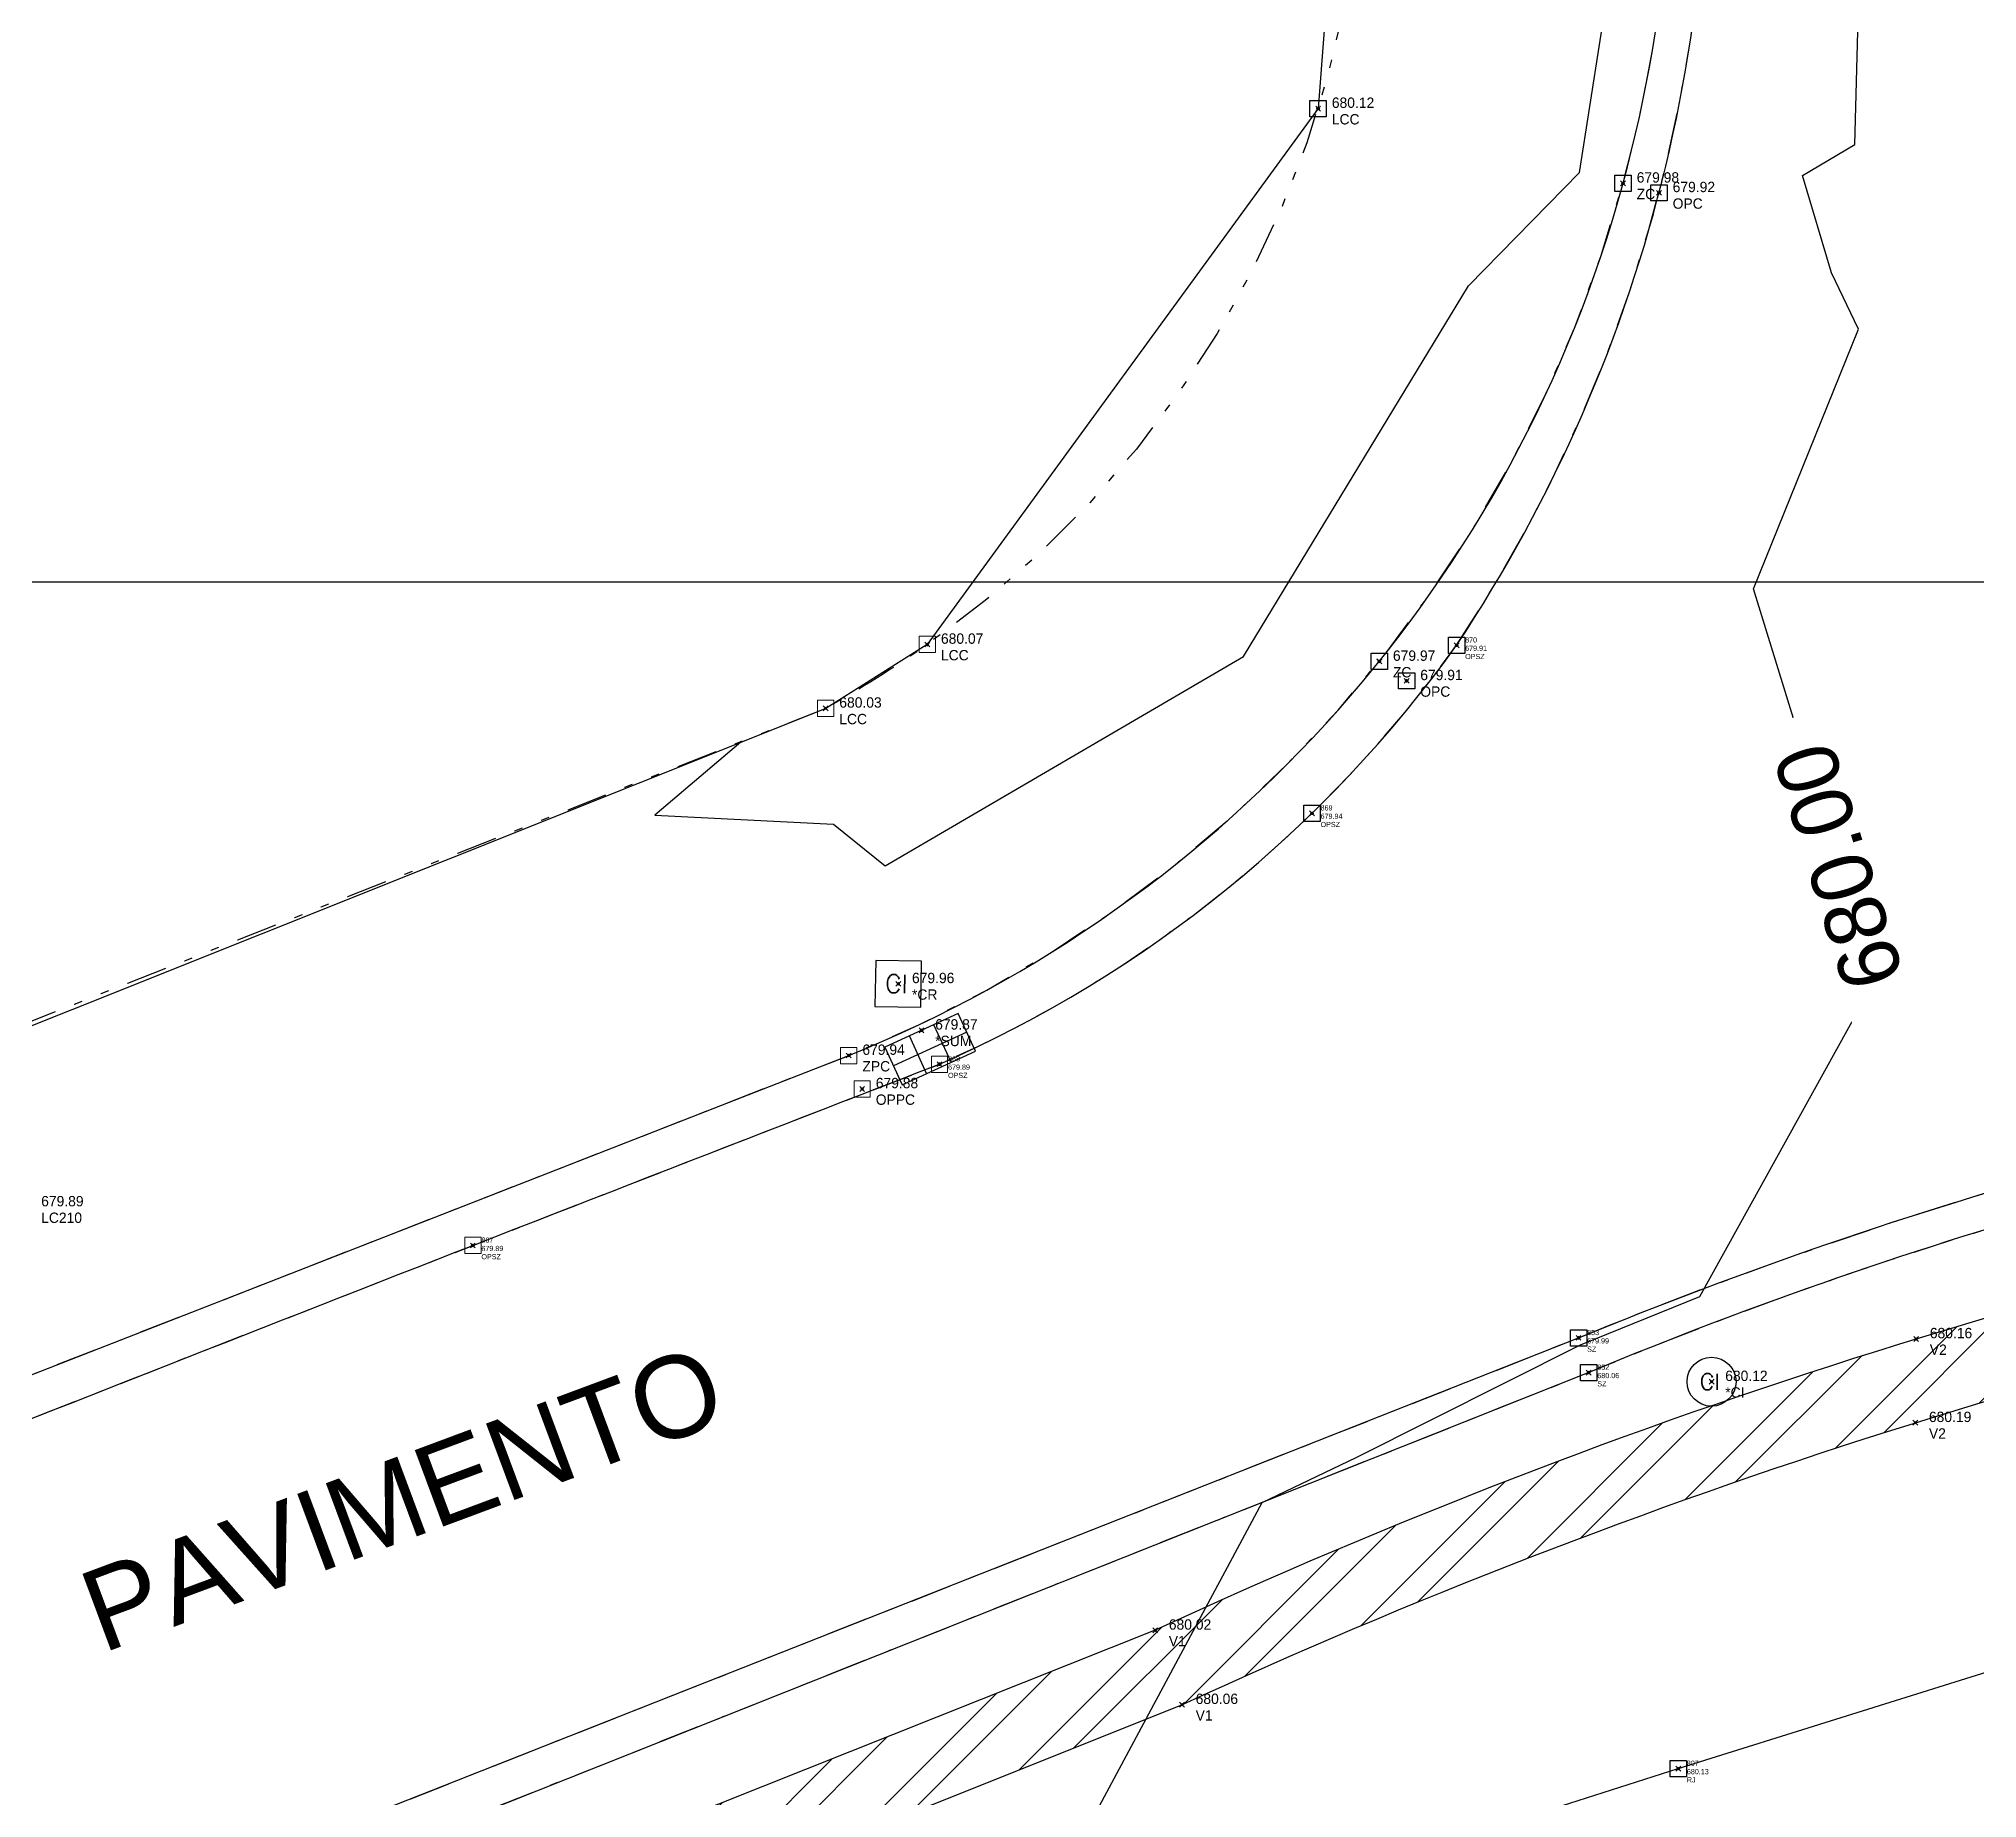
# Model space of a CAD drawing. Extents: x 350769 to 354978, y 6304672 to 6307963.
# Drawn here: x 352644.53 to 352668.29, y 6305585.09 to 6305606.66 of the extents above; entities that cross this region are included whole.
import ezdxf

# ---------------------------------------------------------------- set-up
doc = ezdxf.new("R2010")
doc.units = 0
doc.header["$PDMODE"] = 35
doc.header["$PDSIZE"] = 0.03
for name, pattern in [('4.0 - LO RECABARREN - DESNIVEL NUEVO$0$HIDDEN', [0.375, 0.25, -0.125]), ('CONTINUOS', [0]), ('DASHED', [19.05, 12.7, -6.35]), ('DIVIDE', [1.25, 0.5, -0.25, 0, -0.25, 0, -0.25]), ('JPG_DASHDOT', [1, 0.5, -0.25, 0, -0.25])]:
    doc.linetypes.add(name, pattern=pattern)
doc.layers.get('0').update_dxf_attribs({"linetype": 'CONTINUOUS'})
doc.layers.add('0_ASD_TOPOGRAFIA_ELEMENTOS', color=7, linetype='CONTINUOS', lineweight=5, true_color=0xbdbdbd)
for name, color, linetype in [('1-coordenadas', 8, 'CONTINUOUS'), ('1-LINEA DE CIERRO', 7, 'DIVIDE'), ('1-PAVIMENTO', 161, 'CONTINUOUS'), ('1-REJA', 252, 'FENCELINE1'), ('1-SOLERA', 212, 'CONTINUOUS'), ('1-SOLERA_ZARPA', 222, 'CONTINUOUS'), ('1-TEXTOS', 7, 'CONTINUOUS'), ('1-VEREDA', 251, 'CONTINUOUS'), ('2-ACHURADO VEREDA', 252, 'CONTINUOUS'), ('C-TINN', 5, 'CONTINUOUS'), ('C-TOPO - BORDE - 2', 7, 'CONTINUOUS'), ('C-TOPO - BORDE - 3', 7, 'CONTINUOUS'), ('C-TOPO-MAJR', 9, 'CONTINUOUS'), ('TOP-URB-SOLERAS', 2, 'JPG_DASHDOT'), ('V-NODE - 2013', 4, 'CONTINUOUS'), ('V-NODE DIC 2005', 4, 'CONTINUOUS'), ('V-NODE-TEXT 2013', 2, 'CONTINUOUS'), ('V-NODE-TEXT DIC 2005', 2, 'CONTINUOUS'), ('Z-CI', 253, 'CONTINUOUS'), ('Z-CR', 253, 'CONTINUOUS'), ('Z-SUM', 253, 'CONTINUOUS')]:
    doc.layers.add(name, color=color, linetype=linetype)
doc.styles.add('A', font='arial.ttf', dxfattribs={"height": 2})
doc.styles.add('ROMANS', font='romans.shx', dxfattribs={"width": 0.65})
doc.linetypes.add('FENCELINE1', pattern='A,6.35,-2.54,[133,ltypeshp.shx,S=2.54,R=0,X=-2.54,Y=0],-2.54,25.4', length=36.83)

# ---------------------------------------------------------------- blocks, each defined once
blk = doc.blocks.new('COORDENADAS')
at = {"layer": '1-coordenadas'}
blk.add_line((20, -600.625), (1420, -600.625), dxfattribs=at)
blk = doc.blocks.new('CI')
at = {"layer": 'Z-CI'}
blk.add_circle((0, 0), 1.2, dxfattribs=at)
at = {"layer": 'Z-CI', "style": 'ROMANS'}
blk.add_text('CI', height=0.8, rotation=360, dxfattribs=at).set_placement((-0.579, -0.402))
blk = doc.blocks.new('CR')
at = {"layer": 'Z-CR', "color": 9, "true_color": 0xbdbdbd}
for p, q in [((-1.125, 1.125), (-1.125, -1.125)), ((1.125, 1.125), (-1.125, 1.125)), ((1.125, -1.125), (1.125, 1.125)), ((-1.125, -1.125), (1.125, -1.125))]:
    blk.add_line(p, q, dxfattribs=at)
at = {"layer": 'Z-CR', "color": 9, "true_color": 0xbdbdbd, "style": 'ROMANS'}
blk.add_text('CI', height=0.9, dxfattribs=at).set_placement((-0.651, -0.452))
blk = doc.blocks.new('SUM')
at = {"layer": 'Z-SUM', "color": 9, "true_color": 0xbdbdbd}
for p, q in [((-1.498, 1.535), (-1.498, 0)), ((1.498, 1.535), (-1.498, 1.535)), ((-0.499, 1.535), (-0.499, 0)), ((0.499, 1.535), (0.499, 0)), ((1.498, 0), (1.498, 1.535)), ((-1.498, 0.768), (1.498, 0.768)), ((-1.498, 0), (1.498, 0))]:
    blk.add_line(p, q, dxfattribs=at)
blk.add_point((0, 0), dxfattribs=at)
blk = doc.blocks.new('*U213', base_point=(352663.524, 6305590.306))
at = {"layer": 'V-NODE - 2013', "lineweight": -2}
blk.add_point((352663.524, 6305590.306), dxfattribs=at)
at = {"layer": 'V-NODE-TEXT 2013', "linetype": 'ByBlock', "char_height": 0.0635}
for s, insert, attachment_point in [('852', (352663.629, 6305590.339), 7), ('SZ', (352663.629, 6305590.2), 1), ('680.06', (352663.629, 6305590.301), 1)]:
    blk.add_mtext(s, dxfattribs=dict(at, insert=insert, attachment_point=attachment_point))
blk = doc.blocks.new('*U214', base_point=(352663.399, 6305590.731))
at = {"layer": 'V-NODE - 2013', "lineweight": -2}
blk.add_point((352663.399, 6305590.731), dxfattribs=at)
at = {"layer": 'V-NODE-TEXT 2013', "linetype": 'ByBlock', "char_height": 0.0635}
for s, insert, attachment_point in [('853', (352663.504, 6305590.764), 7), ('679.99', (352663.504, 6305590.726), 1), ('SZ', (352663.504, 6305590.625), 1)]:
    blk.add_mtext(s, dxfattribs=dict(at, insert=insert, attachment_point=attachment_point))
blk = doc.blocks.new('*U291', base_point=(352664.622, 6305585.451))
at = {"layer": 'V-NODE - 2013', "lineweight": -2}
blk.add_point((352664.622, 6305585.451), dxfattribs=at)
at = {"layer": 'V-NODE-TEXT 2013', "linetype": 'ByBlock', "char_height": 0.0635}
for s, insert, attachment_point in [('807', (352664.727, 6305585.484), 7), ('680.13', (352664.727, 6305585.446), 1), ('RJ', (352664.727, 6305585.345), 1)]:
    blk.add_mtext(s, dxfattribs=dict(at, insert=insert, attachment_point=attachment_point))
blk = doc.blocks.new('*U320', base_point=(352649.846, 6305591.864))
at = {"layer": 'V-NODE - 2013', "lineweight": -2}
blk.add_point((352649.846, 6305591.864), dxfattribs=at)
at = {"layer": 'V-NODE-TEXT 2013', "linetype": 'ByBlock', "char_height": 0.0635}
for s, insert, attachment_point in [('867', (352649.951, 6305591.897), 7), ('679.89', (352649.951, 6305591.859), 1), ('OPSZ', (352649.951, 6305591.758), 1)]:
    blk.add_mtext(s, dxfattribs=dict(at, insert=insert, attachment_point=attachment_point))
blk = doc.blocks.new('*U321', base_point=(352655.566, 6305594.086))
at = {"layer": 'V-NODE - 2013', "lineweight": -2}
blk.add_point((352655.566, 6305594.086), dxfattribs=at)
at = {"layer": 'V-NODE-TEXT 2013', "linetype": 'ByBlock', "char_height": 0.0635}
for s, insert, attachment_point in [('868', (352655.671, 6305594.119), 7), ('679.89', (352655.671, 6305594.081), 1), ('OPSZ', (352655.671, 6305593.98), 1)]:
    blk.add_mtext(s, dxfattribs=dict(at, insert=insert, attachment_point=attachment_point))
blk = doc.blocks.new('*U322', base_point=(352660.132, 6305597.162))
at = {"layer": 'V-NODE - 2013', "lineweight": -2}
blk.add_point((352660.132, 6305597.162), dxfattribs=at)
at = {"layer": 'V-NODE-TEXT 2013', "linetype": 'ByBlock', "char_height": 0.0635}
for s, insert, attachment_point in [('869', (352660.237, 6305597.195), 7), ('679.94', (352660.237, 6305597.157), 1), ('OPSZ', (352660.237, 6305597.056), 1)]:
    blk.add_mtext(s, dxfattribs=dict(at, insert=insert, attachment_point=attachment_point))
blk = doc.blocks.new('*U323', base_point=(352661.904, 6305599.221))
at = {"layer": 'V-NODE - 2013', "lineweight": -2}
blk.add_point((352661.904, 6305599.221), dxfattribs=at)
at = {"layer": 'V-NODE-TEXT 2013', "linetype": 'ByBlock', "char_height": 0.0635}
for s, insert, attachment_point in [('870', (352662.009, 6305599.254), 7), ('679.91', (352662.009, 6305599.216), 1), ('OPSZ', (352662.009, 6305599.115), 1)]:
    blk.add_mtext(s, dxfattribs=dict(at, insert=insert, attachment_point=attachment_point))
blk = doc.blocks.new('*U3526', base_point=(352644.445, 6305592.27))
at = {"layer": 'V-NODE-TEXT DIC 2005', "linetype": 'ByBlock', "char_height": 0.127}
for s, insert, attachment_point in [('679.89', (352644.612, 6305592.341), 4), ('LC210', (352644.612, 6305592.202), 1)]:
    blk.add_mtext(s, dxfattribs=dict(at, insert=insert, attachment_point=attachment_point))
blk = doc.blocks.new('*U3527', base_point=(352644.445, 6305592.27))
at = {"layer": 'V-NODE-TEXT DIC 2005', "color": 2, "lineweight": -2}
blk.add_blockref('*U3526', (352644.445, 6305592.27), dxfattribs=at)
blk = doc.blocks.new('*U1327')
at = {"color": 0, "linetype": 'ByBlock', "lineweight": -2, "transparency": 16777216}
blk.add_point((0, 0), dxfattribs=at)
blk = doc.blocks.new('*U3502', base_point=(352655.473, 6305599.166))
at = {"layer": 'V-NODE-TEXT DIC 2005', "linetype": 'ByBlock', "char_height": 0.127}
for s, insert, attachment_point in [('680.07', (352655.64, 6305599.237), 4), ('LCC', (352655.64, 6305599.098), 1)]:
    blk.add_mtext(s, dxfattribs=dict(at, insert=insert, attachment_point=attachment_point))
blk = doc.blocks.new('*U3503', base_point=(352655.473, 6305599.166))
at = {"layer": 'V-NODE-TEXT DIC 2005', "color": 2, "lineweight": -2}
blk.add_blockref('*U3502', (352655.473, 6305599.166), dxfattribs=at)
blk = doc.blocks.new('*U3500', base_point=(352660.264, 6305605.736))
at = {"layer": 'V-NODE-TEXT DIC 2005', "linetype": 'ByBlock', "char_height": 0.127}
for s, insert, attachment_point in [('680.12', (352660.431, 6305605.807), 4), ('LCC', (352660.431, 6305605.668), 1)]:
    blk.add_mtext(s, dxfattribs=dict(at, insert=insert, attachment_point=attachment_point))
blk = doc.blocks.new('*U3501', base_point=(352660.264, 6305605.736))
at = {"layer": 'V-NODE-TEXT DIC 2005', "color": 2, "lineweight": -2}
blk.add_blockref('*U3500', (352660.264, 6305605.736), dxfattribs=at)
blk = doc.blocks.new('*U3498', base_point=(352654.228, 6305598.383))
at = {"layer": 'V-NODE-TEXT DIC 2005', "linetype": 'ByBlock', "char_height": 0.127}
for s, insert, attachment_point in [('680.03', (352654.395, 6305598.454), 4), ('LCC', (352654.395, 6305598.315), 1)]:
    blk.add_mtext(s, dxfattribs=dict(at, insert=insert, attachment_point=attachment_point))
blk = doc.blocks.new('*U3499', base_point=(352654.228, 6305598.383))
at = {"layer": 'V-NODE-TEXT DIC 2005', "color": 2, "lineweight": -2}
blk.add_blockref('*U3498', (352654.228, 6305598.383), dxfattribs=at)
blk = doc.blocks.new('*U3404', base_point=(352661.348, 6305598.721))
at = {"layer": 'V-NODE-TEXT DIC 2005', "linetype": 'ByBlock', "char_height": 0.127}
for s, insert, attachment_point in [('679.91', (352661.515, 6305598.792), 4), ('OPC', (352661.515, 6305598.653), 1)]:
    blk.add_mtext(s, dxfattribs=dict(at, insert=insert, attachment_point=attachment_point))
blk = doc.blocks.new('*U3405', base_point=(352661.348, 6305598.721))
at = {"layer": 'V-NODE-TEXT DIC 2005', "color": 2, "lineweight": -2}
blk.add_blockref('*U3404', (352661.348, 6305598.721), dxfattribs=at)
blk = doc.blocks.new('*U3402', base_point=(352664.442, 6305604.703))
at = {"layer": 'V-NODE-TEXT DIC 2005', "linetype": 'ByBlock', "char_height": 0.127}
for s, insert, attachment_point in [('679.92', (352664.609, 6305604.774), 4), ('OPC', (352664.609, 6305604.635), 1)]:
    blk.add_mtext(s, dxfattribs=dict(at, insert=insert, attachment_point=attachment_point))
blk = doc.blocks.new('*U3403', base_point=(352664.442, 6305604.703))
at = {"layer": 'V-NODE-TEXT DIC 2005', "color": 2, "lineweight": -2}
blk.add_blockref('*U3402', (352664.442, 6305604.703), dxfattribs=at)
blk = doc.blocks.new('*U3328', base_point=(352654.675, 6305593.718))
at = {"layer": 'V-NODE-TEXT DIC 2005', "linetype": 'ByBlock', "char_height": 0.127}
for s, insert, attachment_point in [('679.88', (352654.842, 6305593.789), 4), ('OPPC', (352654.842, 6305593.65), 1)]:
    blk.add_mtext(s, dxfattribs=dict(at, insert=insert, attachment_point=attachment_point))
blk = doc.blocks.new('*U3329', base_point=(352654.675, 6305593.718))
at = {"layer": 'V-NODE-TEXT DIC 2005', "color": 2, "lineweight": -2}
blk.add_blockref('*U3328', (352654.675, 6305593.718), dxfattribs=at)
blk = doc.blocks.new('*U1872', base_point=(352658.267, 6305587.082))
at = {"layer": 'V-NODE-TEXT DIC 2005', "linetype": 'ByBlock', "char_height": 0.127}
for s, insert, attachment_point in [('680.02', (352658.434, 6305587.153), 4), ('V1', (352658.434, 6305587.014), 1)]:
    blk.add_mtext(s, dxfattribs=dict(at, insert=insert, attachment_point=attachment_point))
blk = doc.blocks.new('*U1873', base_point=(352658.267, 6305587.082))
at = {"layer": 'V-NODE-TEXT DIC 2005', "color": 2, "lineweight": -2}
blk.add_blockref('*U1872', (352658.267, 6305587.082), dxfattribs=at)
blk = doc.blocks.new('*U1870', base_point=(352658.596, 6305586.171))
at = {"layer": 'V-NODE-TEXT DIC 2005', "linetype": 'ByBlock', "char_height": 0.127}
for s, insert, attachment_point in [('680.06', (352658.763, 6305586.242), 4), ('V1', (352658.763, 6305586.103), 1)]:
    blk.add_mtext(s, dxfattribs=dict(at, insert=insert, attachment_point=attachment_point))
blk = doc.blocks.new('*U1871', base_point=(352658.596, 6305586.171))
at = {"layer": 'V-NODE-TEXT DIC 2005', "color": 2, "lineweight": -2}
blk.add_blockref('*U1870', (352658.596, 6305586.171), dxfattribs=at)
blk = doc.blocks.new('*U1868', base_point=(352667.595, 6305590.654))
at = {"layer": 'V-NODE-TEXT DIC 2005', "linetype": 'ByBlock', "char_height": 0.127}
for s, insert, attachment_point in [('680.16', (352667.762, 6305590.725), 4), ('V2', (352667.762, 6305590.586), 1)]:
    blk.add_mtext(s, dxfattribs=dict(at, insert=insert, attachment_point=attachment_point))
blk = doc.blocks.new('*U1869', base_point=(352667.595, 6305590.654))
at = {"layer": 'V-NODE-TEXT DIC 2005', "color": 2, "lineweight": -2}
blk.add_blockref('*U1868', (352667.595, 6305590.654), dxfattribs=at)
blk = doc.blocks.new('*U1866', base_point=(352667.584, 6305589.627))
at = {"layer": 'V-NODE-TEXT DIC 2005', "linetype": 'ByBlock', "char_height": 0.127}
for s, insert, attachment_point in [('680.19', (352667.751, 6305589.698), 4), ('V2', (352667.751, 6305589.559), 1)]:
    blk.add_mtext(s, dxfattribs=dict(at, insert=insert, attachment_point=attachment_point))
blk = doc.blocks.new('*U1867', base_point=(352667.584, 6305589.627))
at = {"layer": 'V-NODE-TEXT DIC 2005', "color": 2, "lineweight": -2}
blk.add_blockref('*U1866', (352667.584, 6305589.627), dxfattribs=at)
blk = doc.blocks.new('*U1810', base_point=(352661.013, 6305598.958))
at = {"layer": 'V-NODE-TEXT DIC 2005', "linetype": 'ByBlock', "char_height": 0.127}
for s, insert, attachment_point in [('679.97', (352661.18, 6305599.029), 4), ('ZC', (352661.18, 6305598.89), 1)]:
    blk.add_mtext(s, dxfattribs=dict(at, insert=insert, attachment_point=attachment_point))
blk = doc.blocks.new('*U1811', base_point=(352661.013, 6305598.958))
at = {"layer": 'V-NODE-TEXT DIC 2005', "color": 2, "lineweight": -2}
blk.add_blockref('*U1810', (352661.013, 6305598.958), dxfattribs=at)
blk = doc.blocks.new('*U1804', base_point=(352664.001, 6305604.82))
at = {"layer": 'V-NODE-TEXT DIC 2005', "linetype": 'ByBlock', "char_height": 0.127}
for s, insert, attachment_point in [('679.98', (352664.168, 6305604.891), 4), ('ZC', (352664.168, 6305604.752), 1)]:
    blk.add_mtext(s, dxfattribs=dict(at, insert=insert, attachment_point=attachment_point))
blk = doc.blocks.new('*U1805', base_point=(352664.001, 6305604.82))
at = {"layer": 'V-NODE-TEXT DIC 2005', "color": 2, "lineweight": -2}
blk.add_blockref('*U1804', (352664.001, 6305604.82), dxfattribs=at)
blk = doc.blocks.new('*U1780', base_point=(352654.511, 6305594.127))
at = {"layer": 'V-NODE-TEXT DIC 2005', "linetype": 'ByBlock', "char_height": 0.127}
for s, insert, attachment_point in [('679.94', (352654.678, 6305594.198), 4), ('ZPC', (352654.678, 6305594.059), 1)]:
    blk.add_mtext(s, dxfattribs=dict(at, insert=insert, attachment_point=attachment_point))
blk = doc.blocks.new('*U1781', base_point=(352654.511, 6305594.127))
at = {"layer": 'V-NODE-TEXT DIC 2005', "color": 2, "lineweight": -2}
blk.add_blockref('*U1780', (352654.511, 6305594.127), dxfattribs=at)
blk = doc.blocks.new('*U1600', base_point=(352665.087, 6305590.13))
at = {"layer": 'V-NODE-TEXT DIC 2005', "linetype": 'ByBlock', "char_height": 0.127}
for s, insert, attachment_point in [('680.12', (352665.254, 6305590.201), 4), ('*CI', (352665.254, 6305590.062), 1)]:
    blk.add_mtext(s, dxfattribs=dict(at, insert=insert, attachment_point=attachment_point))
blk = doc.blocks.new('*U1601', base_point=(352665.087, 6305590.13))
at = {"layer": 'V-NODE-TEXT DIC 2005', "color": 2, "lineweight": -2}
blk.add_blockref('*U1600', (352665.087, 6305590.13), dxfattribs=at)
blk = doc.blocks.new('*U1540', base_point=(352655.119, 6305595.006))
at = {"layer": 'V-NODE-TEXT DIC 2005', "linetype": 'ByBlock', "char_height": 0.127}
for s, insert, attachment_point in [('*CR', (352655.286, 6305594.938), 1), ('679.96', (352655.286, 6305595.077), 4)]:
    blk.add_mtext(s, dxfattribs=dict(at, insert=insert, attachment_point=attachment_point))
blk = doc.blocks.new('*U1541', base_point=(352655.119, 6305595.006))
at = {"layer": 'V-NODE-TEXT DIC 2005', "color": 2, "lineweight": -2}
blk.add_blockref('*U1540', (352655.119, 6305595.006), dxfattribs=at)
blk = doc.blocks.new('*U1380', base_point=(352655.403, 6305594.437))
at = {"layer": 'V-NODE-TEXT DIC 2005', "linetype": 'ByBlock', "char_height": 0.127}
for s, insert, attachment_point in [('679.87', (352655.57, 6305594.508), 4), ('*SUM', (352655.57, 6305594.369), 1)]:
    blk.add_mtext(s, dxfattribs=dict(at, insert=insert, attachment_point=attachment_point))
blk = doc.blocks.new('*U1381', base_point=(352655.403, 6305594.437))
at = {"layer": 'V-NODE-TEXT DIC 2005', "color": 2, "lineweight": -2}
blk.add_blockref('*U1380', (352655.403, 6305594.437), dxfattribs=at)
blk = doc.blocks.new('*U4452', base_point=(352663.524, 6305590.306))
at = {"layer": 'V-NODE - 2013', "lineweight": -2}
blk.add_point((352663.524, 6305590.306), dxfattribs=at)
at = {"layer": 'V-NODE-TEXT 2013', "linetype": 'ByBlock', "char_height": 0.0635}
for s, insert, attachment_point in [('852', (352663.629, 6305590.339), 7), ('SZ', (352663.629, 6305590.2), 1), ('680.06', (352663.629, 6305590.301), 1)]:
    blk.add_mtext(s, dxfattribs=dict(at, insert=insert, attachment_point=attachment_point))
blk = doc.blocks.new('*U4453', base_point=(352663.399, 6305590.731))
at = {"layer": 'V-NODE - 2013', "lineweight": -2}
blk.add_point((352663.399, 6305590.731), dxfattribs=at)
at = {"layer": 'V-NODE-TEXT 2013', "linetype": 'ByBlock', "char_height": 0.0635}
for s, insert, attachment_point in [('853', (352663.504, 6305590.764), 7), ('679.99', (352663.504, 6305590.726), 1), ('SZ', (352663.504, 6305590.625), 1)]:
    blk.add_mtext(s, dxfattribs=dict(at, insert=insert, attachment_point=attachment_point))
blk = doc.blocks.new('*U4537', base_point=(352664.622, 6305585.451))
at = {"layer": 'V-NODE - 2013', "lineweight": -2}
blk.add_point((352664.622, 6305585.451), dxfattribs=at)
at = {"layer": 'V-NODE-TEXT 2013', "linetype": 'ByBlock', "char_height": 0.0635}
for s, insert, attachment_point in [('807', (352664.727, 6305585.484), 7), ('680.13', (352664.727, 6305585.446), 1), ('RJ', (352664.727, 6305585.345), 1)]:
    blk.add_mtext(s, dxfattribs=dict(at, insert=insert, attachment_point=attachment_point))
blk = doc.blocks.new('*U4566', base_point=(352649.846, 6305591.864))
at = {"layer": 'V-NODE - 2013', "lineweight": -2}
blk.add_point((352649.846, 6305591.864), dxfattribs=at)
at = {"layer": 'V-NODE-TEXT 2013', "linetype": 'ByBlock', "char_height": 0.0635}
for s, insert, attachment_point in [('867', (352649.951, 6305591.897), 7), ('679.89', (352649.951, 6305591.859), 1), ('OPSZ', (352649.951, 6305591.758), 1)]:
    blk.add_mtext(s, dxfattribs=dict(at, insert=insert, attachment_point=attachment_point))
blk = doc.blocks.new('*U4567', base_point=(352655.566, 6305594.086))
at = {"layer": 'V-NODE - 2013', "lineweight": -2}
blk.add_point((352655.566, 6305594.086), dxfattribs=at)
at = {"layer": 'V-NODE-TEXT 2013', "linetype": 'ByBlock', "char_height": 0.0635}
for s, insert, attachment_point in [('868', (352655.671, 6305594.119), 7), ('679.89', (352655.671, 6305594.081), 1), ('OPSZ', (352655.671, 6305593.98), 1)]:
    blk.add_mtext(s, dxfattribs=dict(at, insert=insert, attachment_point=attachment_point))
blk = doc.blocks.new('*U4568', base_point=(352660.132, 6305597.162))
at = {"layer": 'V-NODE - 2013', "lineweight": -2}
blk.add_point((352660.132, 6305597.162), dxfattribs=at)
at = {"layer": 'V-NODE-TEXT 2013', "linetype": 'ByBlock', "char_height": 0.0635}
for s, insert, attachment_point in [('869', (352660.237, 6305597.195), 7), ('679.94', (352660.237, 6305597.157), 1), ('OPSZ', (352660.237, 6305597.056), 1)]:
    blk.add_mtext(s, dxfattribs=dict(at, insert=insert, attachment_point=attachment_point))
blk = doc.blocks.new('*U4569', base_point=(352661.904, 6305599.221))
at = {"layer": 'V-NODE - 2013', "lineweight": -2}
blk.add_point((352661.904, 6305599.221), dxfattribs=at)
at = {"layer": 'V-NODE-TEXT 2013', "linetype": 'ByBlock', "char_height": 0.0635}
for s, insert, attachment_point in [('870', (352662.009, 6305599.254), 7), ('679.91', (352662.009, 6305599.216), 1), ('OPSZ', (352662.009, 6305599.115), 1)]:
    blk.add_mtext(s, dxfattribs=dict(at, insert=insert, attachment_point=attachment_point))
blk = doc.blocks.new('TOPOGRAFIA')
at = {"layer": '1-coordenadas', "color": 9, "linetype": '4.0 - LO RECABARREN - DESNIVEL NUEVO$0$HIDDEN', "lineweight": 0, "ltscale": 50, "true_color": 0xbdbdbd}
blk.add_line((390200, 6302600), (390900, 6302600), dxfattribs=at)
at = {"layer": '1-LINEA DE CIERRO', "color": 9, "true_color": 0xbdbdbd, "flags": 128}
blk.add_lwpolyline([(390657.843, 6302630.1), (390660.636, 6302611.407, -0.284148), (390655.416, 6302599.231, -0.025181), (390654.172, 6302598.447)], format="xyb", dxfattribs=at)
at = {"layer": '1-LINEA DE CIERRO', "color": 9, "lineweight": 0, "true_color": 0xbdbdbd, "flags": 128}
blk.add_lwpolyline([(390654.172, 6302598.447), (390643.617, 6302594.289), (390633.385, 6302590.141)], dxfattribs=at)
at = {"layer": '1-PAVIMENTO', "color": 9, "true_color": 0xbdbdbd, "flags": 128}
for points in [[(390661.904, 6302599.221, 0.176574), (390664.864, 6302611.487), (390662.096, 6302631.17)], [(390635.813, 6302579.761), (390647.518, 6302584.464), (390663.399, 6302590.731, -0.06016), (390676.007, 6302594.225), (390694.28, 6302596.797), (390717.243, 6302599.992), (390735.728, 6302602.558), (390756.301, 6302605.422, -0.083561), (390768.736, 6302603.378, -0.216582), (390773.077, 6302600.019), (390773.206, 6302599.275), (390773.222, 6302599.256), (390775.006, 6302586.612), (390777.159, 6302571.136), (390779.322, 6302556.152), (390781.17, 6302542.877), (390781.598, 6302539.221)], [(390640.418, 6302588.152, -0.002281), (390655.566, 6302594.086, 0.134469), (390661.904, 6302599.221, -6.973719)]]:
    blk.add_lwpolyline(points, format="xyb", dxfattribs=at)
at = {"layer": '1-REJA', "color": 9, "true_color": 0xbdbdbd, "flags": 128}
blk.add_lwpolyline([(390617.874, 6302564.101), (390623.121, 6302567.639), (390630.809, 6302571.84), (390636.519, 6302574.549), (390647.519, 6302578.903), (390655.174, 6302581.999), (390662.884, 6302584.895), (390664.622, 6302585.451), (390670.811, 6302587.388), (390678.239, 6302589.316), (390682.657, 6302590.056), (390686.927, 6302590.717), (390697.544, 6302592.228), (390711.414, 6302594.106), (390725.734, 6302596.126), (390738.984, 6302597.943), (390752.1, 6302599.747), (390756.091, 6302599.956), (390758.713, 6302599.53), (390766.266, 6302597.729), (390767.867, 6302596.473), (390768.733, 6302594.649), (390769.993, 6302585.57), (390771.631, 6302574.23), (390772.485, 6302568.265), (390774.129, 6302556.217), (390775.876, 6302543.685), (390775.866, 6302541.561), (390775.254, 6302539.614), (390773.933, 6302538.027), (390772.121, 6302537.026), (390761.679, 6302533.001), (390749.581, 6302528.273, -0.439912), (390747.382, 6302529.771), (390747.416, 6302530.903)], format="xyb", dxfattribs=at)
at = {"layer": '1-SOLERA', "color": 9, "true_color": 0xbdbdbd, "flags": 128}
blk.add_lwpolyline([(390781.431, 6302539.547), (390781.011, 6302542.829), (390779.158, 6302556.166), (390777.019, 6302571.077), (390774.867, 6302586.537), (390773.054, 6302599.225), (390772.814, 6302599.853), (390772.676, 6302599.767, 0.218521), (390768.712, 6302602.964, 0.079407), (390756.356, 6302605.005), (390735.709, 6302602.051), (390716.646, 6302599.451), (390694.262, 6302596.344), (390676.055, 6302593.81, 0.060763), (390663.524, 6302590.306), (390647.586, 6302583.967), (390636.008, 6302579.363)], format="xyb", dxfattribs=at)
at = {"layer": '1-SOLERA_ZARPA', "color": 9, "true_color": 0xbdbdbd, "flags": 128}
blk.add_lwpolyline([(390631.449, 6302585.156), (390643.24, 6302589.813), (390654.454, 6302594.192, 0.234235), (390663.945, 6302604.884, 0.096946), (390664.425, 6302611.491), (390661.629, 6302631.257)], format="xyb", dxfattribs=at)
at = {"layer": '1-VEREDA', "color": 9, "true_color": 0xbdbdbd, "flags": 128}
blk.add_lwpolyline([(390676.257, 6302592.819, 0.0646), (390658.21, 6302587.147), (390649.116, 6302583.522), (390638.688, 6302579.25), (390638.972, 6302578.433), (390649.251, 6302582.52), (390658.538, 6302586.235, -0.061952), (390676.156, 6302591.833, -0.0218)], format="xyb", dxfattribs=at)
at = {"layer": 'C-TINN', "color": 9, "linetype": 'Continuous', "lineweight": -3, "true_color": 0xbdbdbd}
for points, elevation in [([(390660.107, 6302605.7), (390660.107, 6302605.9), (390660.307, 6302605.9), (390660.307, 6302605.7), (390660.107, 6302605.7)], 680.12), ([(390663.845, 6302604.784), (390663.845, 6302604.984), (390664.045, 6302604.984), (390664.045, 6302604.784), (390663.845, 6302604.784)], 679.98), ([(390664.285, 6302604.667), (390664.285, 6302604.867), (390664.485, 6302604.867), (390664.485, 6302604.667), (390664.285, 6302604.667)], 679.92), ([(390661.804, 6302599.121), (390661.804, 6302599.321), (390662.004, 6302599.321), (390662.004, 6302599.121), (390661.804, 6302599.121)], 679.914), ([(390660.856, 6302598.923), (390660.856, 6302599.123), (390661.056, 6302599.123), (390661.056, 6302598.923), (390660.856, 6302598.923)], 679.97), ([(390661.191, 6302598.685), (390661.191, 6302598.885), (390661.391, 6302598.885), (390661.391, 6302598.685), (390661.191, 6302598.685)], 679.91), ([(390660.032, 6302597.062), (390660.032, 6302597.262), (390660.232, 6302597.262), (390660.232, 6302597.062), (390660.032, 6302597.062)], 679.938), ([(390663.299, 6302590.631), (390663.299, 6302590.831), (390663.499, 6302590.831), (390663.499, 6302590.631), (390663.299, 6302590.631)], 679.986), ([(390663.424, 6302590.206), (390663.424, 6302590.406), (390663.624, 6302590.406), (390663.624, 6302590.206), (390663.424, 6302590.206)], 680.055), ([(390664.522, 6302585.351), (390664.522, 6302585.551), (390664.722, 6302585.551), (390664.722, 6302585.351), (390664.522, 6302585.351)], 680.131)]:
    blk.add_lwpolyline(points, dxfattribs=dict(at, elevation=elevation))
at = {"layer": 'C-TINN', "color": 9, "linetype": 'Continuous', "lineweight": 0, "true_color": 0xbdbdbd}
for points, elevation in [([(390655.316, 6302599.131), (390655.316, 6302599.331), (390655.516, 6302599.331), (390655.516, 6302599.131), (390655.316, 6302599.131)], 680.07), ([(390654.072, 6302598.347), (390654.072, 6302598.547), (390654.272, 6302598.547), (390654.272, 6302598.347), (390654.072, 6302598.347)], 680.03), ([(390654.354, 6302594.092), (390654.354, 6302594.292), (390654.554, 6302594.292), (390654.554, 6302594.092), (390654.354, 6302594.092)], 679.94), ([(390655.466, 6302593.986), (390655.466, 6302594.186), (390655.666, 6302594.186), (390655.666, 6302593.986), (390655.466, 6302593.986)], 679.888), ([(390654.518, 6302593.682), (390654.518, 6302593.882), (390654.718, 6302593.882), (390654.718, 6302593.682), (390654.518, 6302593.682)], 679.88), ([(390649.746, 6302591.764), (390649.746, 6302591.964), (390649.946, 6302591.964), (390649.946, 6302591.764), (390649.746, 6302591.764)], 679.886)]:
    blk.add_lwpolyline(points, dxfattribs=dict(at, elevation=elevation))
at = {"layer": 'C-TINN', "color": 9, "linetype": 'Continuous', "lineweight": -3, "true_color": 0xbdbdbd}
for p in [(390660.207, 6302605.8, 680.12), (390663.945, 6302604.884, 679.98), (390664.385, 6302604.767, 679.92), (390661.904, 6302599.221, 679.914), (390660.956, 6302599.023, 679.97), (390661.291, 6302598.785, 679.91), (390660.132, 6302597.162, 679.938), (390663.399, 6302590.731, 679.986), (390663.524, 6302590.306, 680.055), (390664.622, 6302585.451, 680.131)]:
    blk.add_point(p, dxfattribs=at)
at = {"layer": 'C-TINN', "color": 9, "linetype": 'Continuous', "lineweight": 0, "true_color": 0xbdbdbd}
for p in [(390655.416, 6302599.231, 680.07), (390654.172, 6302598.447, 680.03), (390654.454, 6302594.192, 679.94), (390655.566, 6302594.086, 679.888), (390654.618, 6302593.782, 679.88), (390649.846, 6302591.864, 679.886)]:
    blk.add_point(p, dxfattribs=at)
at = {"layer": 'C-TOPO - BORDE - 2', "color": 9, "true_color": 0xbdbdbd, "elevation": 679.82}
blk.add_lwpolyline([(390760.023, 6302657.561), (390762.163, 6302641.971), (390764.498, 6302624.988), (390754.466, 6302616.009), (390697.356, 6302608.036), (390685.703, 6302610.198), (390681.038, 6302613.224), (390673.539, 6302625.777), (390670.815, 6302633.172), (390661.629, 6302631.257), (390657.843, 6302630.1), (390660.636, 6302611.407), (390660.207, 6302605.8), (390655.416, 6302599.231), (390654.172, 6302598.447), (390633.385, 6302590.141), (390631.506, 6302597.027), (390628.119, 6302609.853), (390625.986, 6302617.9), (390624.02, 6302625.566), (390621.9, 6302633.546), (390618.879, 6302644.777)], dxfattribs=at)
at = {"layer": 'C-TOPO - BORDE - 3', "color": 9, "true_color": 0xbdbdbd, "elevation": 679.37, "flags": 128}
blk.add_lwpolyline([(390617.874, 6302564.101), (390620.192, 6302574.395), (390633.434, 6302577.813), (390635.41, 6302579.177), (390636.008, 6302579.363), (390636.56, 6302574.653), (390636.519, 6302574.549), (390647.519, 6302578.903), (390655.174, 6302581.999), (390662.884, 6302584.895), (390664.622, 6302585.451), (390670.811, 6302587.388)], dxfattribs=at)
at = {"layer": 'C-TOPO-MAJR', "color": 9, "linetype": 'Continuous', "lineweight": -3, "true_color": 0xbdbdbd, "elevation": 680}
for points in [[(390656.147, 6302582.365), (390656.77, 6302583.587), (390659.521, 6302588.714), (390660.675, 6302589.266), (390663.424, 6302590.645), (390664.884, 6302591.238), (390667.025, 6302595.105), (390665.543, 6302599.914), (390666.832, 6302603.097), (390666.498, 6302603.785), (390666.146, 6302604.981), (390666.785, 6302605.359), (390666.909, 6302609.983), (390669.078, 6302618.943), (390669.702, 6302623.484), (390669.26, 6302625.763), (390669.086, 6302626.904), (390668.699, 6302630.153), (390668.38, 6302632.19)], [(390653.132, 6302598.032), (390652.075, 6302597.137), (390654.266, 6302597.029), (390654.898, 6302596.518), (390659.294, 6302599.085), (390662.05, 6302603.628), (390663.411, 6302605.015), (390664.425, 6302611.491), (390661.962, 6302631.195)]]:
    blk.add_lwpolyline(points, dxfattribs=at)
at = {"color": 9, "true_color": 0xbdbdbd}
for name, p in [('*U4569', (390661.904, 6302599.221)), ('*U4568', (390660.132, 6302597.162)), ('*U4453', (390663.399, 6302590.731)), ('*U4452', (390663.524, 6302590.306)), ('*U4537', (390664.622, 6302585.451))]:
    blk.add_blockref(name, p, dxfattribs=at)
at = {"color": 9, "lineweight": 0, "true_color": 0xbdbdbd}
for name, p in [('*U4567', (390655.566, 6302594.086)), ('*U4566', (390649.846, 6302591.864))]:
    blk.add_blockref(name, p, dxfattribs=at)
at = {"layer": 'V-NODE DIC 2005', "color": 9, "lineweight": -2, "true_color": 0xbdbdbd, "rotation": 359.9963883938062}
for p in [(390660.208, 6302605.8), (390663.945, 6302604.884), (390664.386, 6302604.767), (390660.957, 6302599.022), (390661.292, 6302598.785), (390667.538, 6302590.718), (390665.03, 6302590.194), (390667.527, 6302589.691), (390658.21, 6302587.146), (390658.539, 6302586.235)]:
    blk.add_blockref('*U1327', p, dxfattribs=at)
at = {"layer": 'V-NODE DIC 2005', "color": 9, "lineweight": 0, "true_color": 0xbdbdbd, "rotation": 359.9963883938062}
for p in [(390655.417, 6302599.231), (390654.171, 6302598.448), (390655.062, 6302595.071), (390655.346, 6302594.502), (390654.454, 6302594.192), (390654.618, 6302593.783)]:
    blk.add_blockref('*U1327', p, dxfattribs=at)
at = {"layer": 'V-NODE-TEXT DIC 2005', "color": 9, "lineweight": -2, "true_color": 0xbdbdbd, "rotation": 359.9963883938062}
for name, p in [('*U3501', (390660.208, 6302605.8)), ('*U1805', (390663.945, 6302604.884)), ('*U3403', (390664.386, 6302604.767)), ('*U1811', (390660.957, 6302599.022)), ('*U3405', (390661.292, 6302598.785)), ('*U1869', (390667.538, 6302590.718)), ('*U1601', (390665.03, 6302590.194)), ('*U1867', (390667.527, 6302589.691)), ('*U1873', (390658.21, 6302587.146)), ('*U1871', (390658.539, 6302586.235))]:
    blk.add_blockref(name, p, dxfattribs=at)
at = {"layer": 'V-NODE-TEXT DIC 2005', "color": 9, "lineweight": 0, "true_color": 0xbdbdbd, "rotation": 359.9963883938062}
for name, p in [('*U3503', (390655.417, 6302599.231)), ('*U3499', (390654.171, 6302598.448)), ('*U1541', (390655.062, 6302595.071)), ('*U1381', (390655.346, 6302594.502)), ('*U1781', (390654.454, 6302594.192)), ('*U3329', (390654.618, 6302593.783)), ('*U3527', (390644.388, 6302592.335))]:
    blk.add_blockref(name, p, dxfattribs=at)
at = {"layer": 'Z-CI', "color": 9, "true_color": 0xbdbdbd, "xscale": 0.25, "yscale": 0.25, "zscale": 0.25, "rotation": 359.0901018221344}
blk.add_blockref('CI', (390665.029, 6302590.194), dxfattribs=at)
at = {"layer": 'Z-CR', "color": 9, "lineweight": 0, "true_color": 0xbdbdbd, "xscale": 0.25, "yscale": 0.25, "zscale": 0.25, "rotation": 359.0901018221344}
blk.add_blockref('CR', (390655.061, 6302595.071), dxfattribs=at)
at = {"layer": 'Z-SUM', "color": 9, "lineweight": 0, "true_color": 0xbdbdbd, "xscale": 0.3300000000000009, "yscale": 0.3300000000000009, "zscale": 0.3300000000000009, "rotation": 204.6688403384364}
blk.add_blockref('SUM', (390655.346, 6302594.501), dxfattribs=at)
at = {"layer": '1-TEXTOS', "color": 9, "lineweight": 0, "true_color": 0xbdbdbd, "style": 'A'}
blk.add_text('PAVIMENTO', height=1, rotation=20.4306, dxfattribs=at).set_placement((390645.303, 6302586.861))
at = {"layer": 'C-TOPO-MAJR', "color": 9, "linetype": 'Continuous', "lineweight": -3, "true_color": 0xbdbdbd, "insert": (390666.592, 6302596.509, 680), "char_height": 0.75, "width": 3.75143, "attachment_point": 5, "rotation": 107.1275, "bg_fill": 3, "box_fill_scale": 1.042333, "bg_fill_color": 256, "bg_fill_true_color": 13158600, "bg_fill_transparency": 0}
blk.add_mtext('680.00', dxfattribs=at)

msp = doc.modelspace()

# ---------------------------------------------------------------- hatches: boundary and pattern name
at = {"layer": '2-ACHURADO VEREDA'}
h = msp.add_hatch(dxfattribs=at)
h.set_pattern_fill('ANSI32', color=256, scale=0.09)
h.paths.add_polyline_path([(352720.617, 6305598.054), (352732.368, 6305599.703), (352742.734, 6305601.134), (352755.34, 6305602.893), (352757.27, 6305603.202), (352761.983, 6305602.436), (352770.567, 6305600.41), (352771.013, 6305599.078), (352772.382, 6305589.499), (352773.367, 6305582.69), (352774.502, 6305574.654), (352776.311, 6305561.585), (352778.207, 6305548.171), (352779.696, 6305548.344), (352777.83, 6305561.778), (352775.967, 6305574.833), (352774.777, 6305582.795), (352773.865, 6305589.674), (352772.388, 6305600.297, 0.05743), (352771.451, 6305601.418), (352762.18, 6305603.377), (352757.291, 6305604.147), (352755.264, 6305603.879), (352742.632, 6305602.124), (352732.139, 6305600.646), (352720.501, 6305599.028), (352712.936, 6305597.962), (352700.518, 6305596.221), (352698.257, 6305595.938), (352688.145, 6305594.514, 0.016921), (352676.257, 6305592.819, 0.0646), (352658.21, 6305587.147), (352649.116, 6305583.522), (352638.688, 6305579.25), (352638.972, 6305578.433), (352649.251, 6305582.52), (352658.538, 6305586.235, -0.061952), (352676.156, 6305591.833, -0.0218), (352688.13, 6305593.524), (352698.383, 6305594.963), (352700.716, 6305595.265), (352713.022, 6305596.978)])

# ---------------------------------------------------------------- linework, layer by layer
at = {"layer": '1-LINEA DE CIERRO', "flags": 128}
msp.add_lwpolyline([(352657.843, 6305630.1), (352660.636, 6305611.407, -0.284148), (352655.416, 6305599.231, -0.025181), (352654.172, 6305598.447)], format="xyb", dxfattribs=at)
msp.add_lwpolyline([(352654.172, 6305598.447), (352643.617, 6305594.289), (352633.385, 6305590.141)], dxfattribs=at)
at = {"layer": '1-REJA', "ltscale": 0.2, "flags": 128}
msp.add_lwpolyline([(352617.874, 6305564.101), (352623.121, 6305567.639), (352630.809, 6305571.84), (352636.519, 6305574.549), (352647.519, 6305578.903), (352655.174, 6305581.999), (352662.884, 6305584.895), (352664.622, 6305585.451), (352670.811, 6305587.388), (352678.239, 6305589.316), (352682.657, 6305590.056), (352686.927, 6305590.717), (352697.544, 6305592.228), (352711.414, 6305594.106), (352725.734, 6305596.126), (352738.984, 6305597.943), (352752.1, 6305599.747), (352756.091, 6305599.956), (352758.713, 6305599.53), (352766.266, 6305597.729), (352767.867, 6305596.473), (352768.733, 6305594.649), (352769.993, 6305585.57), (352771.631, 6305574.23), (352772.485, 6305568.265), (352774.129, 6305556.217), (352775.876, 6305543.685), (352775.866, 6305541.561), (352775.254, 6305539.614), (352773.933, 6305538.027), (352772.121, 6305537.026), (352761.679, 6305533.001), (352749.581, 6305528.273, -0.439912), (352747.382, 6305529.771), (352747.416, 6305530.903)], format="xyb", dxfattribs=at)
at = {"layer": '1-VEREDA', "flags": 128}
msp.add_lwpolyline([(352676.257, 6305592.819, 0.0646), (352658.21, 6305587.147), (352649.116, 6305583.522), (352638.688, 6305579.25), (352638.972, 6305578.433), (352649.251, 6305582.52), (352658.538, 6305586.235, -0.061952), (352676.156, 6305591.833, -0.0218)], format="xyb", dxfattribs=at)
at = {"layer": 'C-TOPO - BORDE - 2', "elevation": 679.82}
msp.add_lwpolyline([(352760.023, 6305657.561), (352762.163, 6305641.971), (352764.498, 6305624.988), (352754.466, 6305616.009), (352697.356, 6305608.036), (352685.703, 6305610.198), (352681.038, 6305613.224), (352673.539, 6305625.777), (352670.815, 6305633.172), (352661.629, 6305631.257), (352657.843, 6305630.1), (352660.636, 6305611.407), (352660.207, 6305605.8), (352655.416, 6305599.231), (352654.172, 6305598.447), (352633.385, 6305590.141), (352631.506, 6305597.027), (352628.119, 6305609.853), (352625.986, 6305617.9), (352624.02, 6305625.566), (352621.9, 6305633.546), (352618.879, 6305644.777)], dxfattribs=at)
at = {"layer": 'C-TOPO - BORDE - 3', "elevation": 679.37, "flags": 128}
msp.add_lwpolyline([(352617.874, 6305564.101), (352620.192, 6305574.395), (352633.434, 6305577.813), (352635.41, 6305579.177), (352636.008, 6305579.363), (352636.56, 6305574.653), (352636.519, 6305574.549), (352647.519, 6305578.903), (352655.174, 6305581.999), (352662.884, 6305584.895), (352664.622, 6305585.451), (352670.811, 6305587.388)], dxfattribs=at)
at = {"layer": 'TOP-URB-SOLERAS', "flags": 128}
for points in [[(352631.449, 6305585.156), (352643.24, 6305589.813), (352654.454, 6305594.192, 0.234235), (352663.945, 6305604.884, 0.096946), (352664.425, 6305611.491), (352661.629, 6305631.257)], [(352661.904, 6305599.221, 0.176574), (352664.864, 6305611.487), (352662.096, 6305631.17)], [(352635.813, 6305579.761), (352647.518, 6305584.464), (352663.399, 6305590.731, -0.06016), (352676.007, 6305594.225), (352694.28, 6305596.797), (352717.243, 6305599.992), (352735.728, 6305602.558), (352756.301, 6305605.422, -0.083561), (352768.736, 6305603.378, -0.216582), (352773.077, 6305600.019), (352773.206, 6305599.275), (352773.222, 6305599.256), (352775.006, 6305586.612), (352777.159, 6305571.136), (352779.322, 6305556.152), (352781.17, 6305542.877), (352781.598, 6305539.221)], [(352781.431, 6305539.547), (352781.011, 6305542.829), (352779.158, 6305556.166), (352777.019, 6305571.077), (352774.867, 6305586.537), (352773.054, 6305599.225), (352772.814, 6305599.853), (352772.676, 6305599.767, 0.218521), (352768.712, 6305602.964, 0.079407), (352756.356, 6305605.005), (352735.709, 6305602.051), (352716.646, 6305599.451), (352694.262, 6305596.344), (352676.055, 6305593.81, 0.060763), (352663.524, 6305590.306), (352647.586, 6305583.967), (352636.008, 6305579.363)], [(352640.418, 6305588.152, -0.002281), (352655.566, 6305594.086, 0.134469), (352661.904, 6305599.221, -6.973719)]]:
    msp.add_lwpolyline(points, format="xyb", dxfattribs=at)

# ---------------------------------------------------------------- block references
at = {"color": 252, "linetype": 'DASHED'}
msp.add_blockref('COORDENADAS', (352180, 6306200.625), dxfattribs=at)
for name, p in [('*U323', (352661.904, 6305599.221)), ('*U322', (352660.132, 6305597.162)), ('*U321', (352655.566, 6305594.086)), ('*U320', (352649.846, 6305591.864)), ('*U214', (352663.399, 6305590.731)), ('*U213', (352663.524, 6305590.306)), ('*U291', (352664.622, 6305585.451))]:
    msp.add_blockref(name, p)
at = {"layer": 'Z-CI', "xscale": 0.25, "yscale": 0.25, "zscale": 0.25, "rotation": 359.0901018221344}
msp.add_blockref('CI', (352665.029, 6305590.194), dxfattribs=at)
at = {"layer": 'Z-CR', "xscale": 0.25, "yscale": 0.25, "zscale": 0.25, "rotation": 359.0901018221344}
msp.add_blockref('CR', (352655.061, 6305595.071), dxfattribs=at)
at = {"layer": 'Z-SUM', "xscale": 0.33, "yscale": 0.33, "zscale": 0.33, "rotation": 204.6688403384364}
msp.add_blockref('SUM', (352655.346, 6305594.501), dxfattribs=at)

# ---------------------------------------------------------------- texts
at = {"layer": '1-TEXTOS', "style": 'A'}
msp.add_text('PAVIMENTO', height=1, rotation=20.4306, dxfattribs=at).set_placement((352645.303, 6305586.861))

# ---------------------------------------------------------------- next in the draw order: block references
at = {"layer": '0_ASD_TOPOGRAFIA_ELEMENTOS', "color": 30, "true_color": 0xf26507}
msp.add_blockref('TOPOGRAFIA', (-38000, 3000), dxfattribs=at)

doc.saveas('drawing.dxf')
